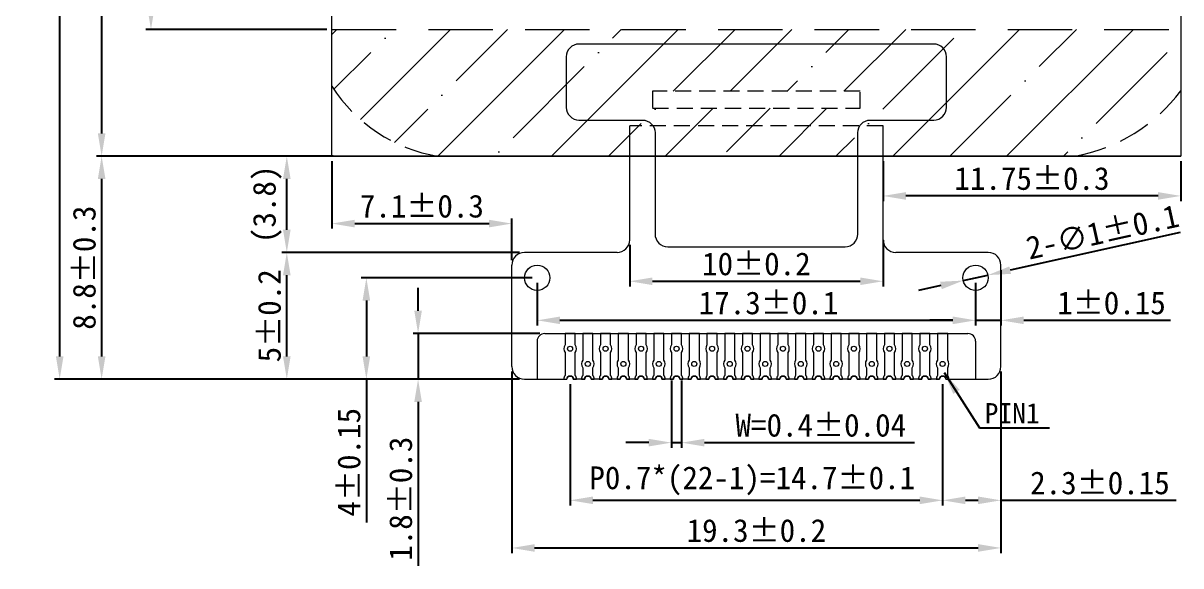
# Model space of a CAD drawing. Header units: millimetres. Extents: x 608 to 744, y 411 to 473.
# Drawn here: x 608.17 to 653.85, y 410.79 to 432.21 of the extents above; entities that cross this region are included whole.
import ezdxf

# ---------------------------------------------------------------- set-up
doc = ezdxf.new("R2010")
doc.units = ezdxf.units.MM
doc.linetypes.add('DASHED2', pattern=[9.525, 6.35, -3.175])
doc.layers.get('0').update_dxf_attribs({"lineweight": 9})
doc.layers.get('Defpoints').update_dxf_attribs({"lineweight": 9})
for name, color, linetype, lineweight in [('dim', 3, 'Continuous', 9), ('FPC', 30, 'Continuous', 9), ('silicone', 7, 'Continuous', 9), ('TAPE', 5, 'Continuous', 9)]:
    doc.layers.add(name, color=color, linetype=linetype, lineweight=lineweight)
doc.styles.get("Standard").update_dxf_attribs({"font": 'SimSun.ttf'})
doc.styles.add('样式 1', font='SimSun.ttf')
doc.dimstyles.new('ISO-25', dxfattribs={"dimtxt": 0.8, "dimasz": 0.7, "dimexe": 0.2, "dimexo": 0.2, "dimgap": 0.2, "dimtad": 1, "dimdec": 4, "dimdsep": 46, "dimtxsty": 'Standard', "dimcen": 0.5, "dimadec": 0, "dimazin": 0, "dimtfac": 1, "dimtdec": 4, "dimtmove": 0, "dimatfit": 3, "dimfxl": 0, "dimarcsym": 0})

# ---------------------------------------------------------------- blocks, each defined once
blk = doc.blocks.new('*D2')
at = {"layer": 'Defpoints', "color": 0}
for p in [(620.351, 463.96), (611.265, 426.96), (620.351, 426.96)]:
    blk.add_point(p, dxfattribs=at)
at = {"layer": 'dim', "color": 0, "lineweight": -2}
for p, q in [((620.151, 463.96), (611.065, 463.96)), ((611.265, 463.06), (611.265, 427.86)), ((620.151, 426.96), (611.065, 426.96))]:
    blk.add_line(p, q, dxfattribs=at)
at = {"layer": 'dim', "color": 0}
for points in [[(611.115, 463.06), (611.415, 463.06), (611.265, 463.96)], [(611.115, 427.86), (611.415, 427.86), (611.265, 426.96)]]:
    blk.add_solid(points, dxfattribs=at)
at = {"layer": 'dim', "color": 0, "insert": (610.582, 445.46), "char_height": 0.9, "attachment_point": 5, "rotation": 90}
blk.add_mtext(' 37%%p0.2 Panel', dxfattribs=at)
blk = doc.blocks.new('*D6')
at = {"layer": 'Defpoints', "color": 0}
for p in [(620.351, 463.96), (613.21, 431.96), (620.351, 431.96)]:
    blk.add_point(p, dxfattribs=at)
at = {"layer": 'dim', "color": 0, "lineweight": -2}
for p, q in [((620.151, 463.96), (613.01, 463.96)), ((613.21, 463.06), (613.21, 432.86)), ((620.151, 431.96), (613.01, 431.96))]:
    blk.add_line(p, q, dxfattribs=at)
at = {"layer": 'dim', "color": 0}
for points in [[(613.06, 463.06), (613.36, 463.06), (613.21, 463.96)], [(613.06, 432.86), (613.36, 432.86), (613.21, 431.96)]]:
    blk.add_solid(points, dxfattribs=at)
at = {"layer": 'dim', "color": 0, "insert": (612.457, 447.96), "char_height": 0.9, "attachment_point": 5, "rotation": 90}
blk.add_mtext(' 32%%p0.2 Cap', dxfattribs=at)
blk = doc.blocks.new('*D39')
at = {"layer": 'Defpoints', "color": 0}
for p in [(646.239, 422.268), (645.263, 422.052)]:
    blk.add_point(p, dxfattribs=at)
at = {"layer": 'dim', "color": 0, "lineweight": -2}
for p, q in [((653.821, 423.944), (647.118, 422.462)), ((645.263, 422.052), (646.239, 422.268)), ((644.384, 421.858), (643.505, 421.664))]:
    blk.add_line(p, q, dxfattribs=at)
at = {"layer": 'dim', "color": 0}
for points in [[(647.086, 422.609), (647.15, 422.316), (646.239, 422.268)], [(644.352, 422.004), (644.416, 421.711), (645.263, 422.052)]]:
    blk.add_solid(points, dxfattribs=at)
at = {"layer": 'dim', "color": 0, "insert": (650.762, 423.967), "char_height": 0.9, "attachment_point": 5, "rotation": 12.4644}
blk.add_mtext('2-∅1%%p0.1', dxfattribs=at)
blk = doc.blocks.new('*D38')
at = {"layer": 'Defpoints', "color": 0}
for p in [(642.101, 426.96), (653.851, 426.96), (642.101, 425.391)]:
    blk.add_point(p, dxfattribs=at)
at = {"layer": 'dim', "color": 0, "lineweight": -2}
for p, q in [((642.101, 426.76), (642.101, 425.191)), ((653.851, 426.76), (653.851, 425.191)), ((652.951, 425.391), (643.001, 425.391))]:
    blk.add_line(p, q, dxfattribs=at)
at = {"layer": 'dim', "color": 0}
for points in [[(643.001, 425.541), (643.001, 425.241), (642.101, 425.391)], [(652.951, 425.541), (652.951, 425.241), (653.851, 425.391)]]:
    blk.add_solid(points, dxfattribs=at)
at = {"layer": 'dim', "color": 0, "insert": (647.976, 426.074), "char_height": 0.9, "attachment_point": 5}
blk.add_mtext('11.75%%p0.3', dxfattribs=at)
blk = doc.blocks.new('*D34')
at = {"layer": 'Defpoints', "color": 0}
for p in [(628.451, 422.16), (621.711, 418.16), (627.951, 418.16)]:
    blk.add_point(p, dxfattribs=at)
at = {"layer": 'dim', "color": 0, "lineweight": -2}
for p, q in [((628.251, 422.16), (621.511, 422.16)), ((621.711, 421.26), (621.711, 419.06)), ((627.751, 418.16), (621.511, 418.16)), ((621.711, 418.16), (621.711, 412.505))]:
    blk.add_line(p, q, dxfattribs=at)
at = {"layer": 'dim', "color": 0}
for points in [[(621.561, 421.26), (621.861, 421.26), (621.711, 422.16)], [(621.561, 419.06), (621.861, 419.06), (621.711, 418.16)]]:
    blk.add_solid(points, dxfattribs=at)
at = {"layer": 'dim', "color": 0, "insert": (621.028, 414.882), "char_height": 0.9, "attachment_point": 5, "rotation": 90}
blk.add_mtext('4%%p0.15', dxfattribs=at)
blk = doc.blocks.new('*D37')
at = {"layer": 'Defpoints', "color": 0}
for p in [(646.751, 418.66), (644.451, 418.16), (646.751, 413.379)]:
    blk.add_point(p, dxfattribs=at)
at = {"layer": 'dim', "color": 0, "lineweight": -2}
for p, q in [((646.751, 418.46), (646.751, 413.179)), ((644.451, 417.96), (644.451, 413.179)), ((645.351, 413.379), (645.851, 413.379)), ((646.751, 413.379), (653.666, 413.379))]:
    blk.add_line(p, q, dxfattribs=at)
at = {"layer": 'dim', "color": 0}
for points in [[(645.351, 413.529), (645.351, 413.229), (644.451, 413.379)], [(645.851, 413.529), (645.851, 413.229), (646.751, 413.379)]]:
    blk.add_solid(points, dxfattribs=at)
at = {"layer": 'dim', "color": 0, "insert": (650.659, 414.061), "char_height": 0.9, "attachment_point": 5}
blk.add_mtext('2.3%%p0.15', dxfattribs=at)
blk = doc.blocks.new('*D36')
at = {"layer": 'Defpoints', "color": 0}
for p in [(620.351, 426.96), (627.451, 424.3), (627.451, 422.66)]:
    blk.add_point(p, dxfattribs=at)
at = {"layer": 'dim', "color": 0, "lineweight": -2}
for p, q in [((620.351, 426.76), (620.351, 424.1)), ((627.451, 422.86), (627.451, 424.5)), ((621.251, 424.3), (626.551, 424.3))]:
    blk.add_line(p, q, dxfattribs=at)
at = {"layer": 'dim', "color": 0}
for points in [[(621.251, 424.45), (621.251, 424.15), (620.351, 424.3)], [(626.551, 424.45), (626.551, 424.15), (627.451, 424.3)]]:
    blk.add_solid(points, dxfattribs=at)
at = {"layer": 'dim', "color": 0, "insert": (623.901, 424.982), "char_height": 0.9, "attachment_point": 5}
blk.add_mtext('7.1%%p0.3', dxfattribs=at)
blk = doc.blocks.new('*D33')
at = {"layer": 'Defpoints', "color": 0}
for p in [(618.572, 426.96), (620.601, 426.96), (627.951, 423.16)]:
    blk.add_point(p, dxfattribs=at)
at = {"layer": 'dim', "color": 0, "lineweight": -2}
for p, q in [((620.401, 426.96), (618.372, 426.96)), ((618.572, 424.06), (618.572, 426.06)), ((627.751, 423.16), (618.372, 423.16))]:
    blk.add_line(p, q, dxfattribs=at)
at = {"layer": 'dim', "color": 0}
for points in [[(618.422, 426.06), (618.722, 426.06), (618.572, 426.96)], [(618.422, 424.06), (618.722, 424.06), (618.572, 423.16)]]:
    blk.add_solid(points, dxfattribs=at)
at = {"layer": 'dim', "color": 0, "insert": (617.802, 425.06), "char_height": 0.9, "attachment_point": 5, "rotation": 90}
blk.add_mtext('(3.8)', dxfattribs=at)
blk = doc.blocks.new('*D32')
at = {"layer": 'Defpoints', "color": 0}
for p in [(646.751, 422.66), (645.751, 422.16), (646.751, 420.482)]:
    blk.add_point(p, dxfattribs=at)
at = {"layer": 'dim', "color": 0, "lineweight": -2}
for p, q in [((646.751, 422.46), (646.751, 420.282)), ((645.751, 421.96), (645.751, 420.282)), ((644.851, 420.482), (643.951, 420.482)), ((645.751, 420.482), (646.751, 420.482)), ((647.651, 420.482), (653.442, 420.482))]:
    blk.add_line(p, q, dxfattribs=at)
at = {"layer": 'dim', "color": 0}
for points in [[(644.851, 420.632), (644.851, 420.332), (645.751, 420.482)], [(647.651, 420.632), (647.651, 420.332), (646.751, 420.482)]]:
    blk.add_solid(points, dxfattribs=at)
at = {"layer": 'dim', "color": 0, "insert": (651.115, 421.164), "char_height": 0.9, "attachment_point": 5}
blk.add_mtext('1%%p0.15', dxfattribs=at)
blk = doc.blocks.new('*D31')
at = {"layer": 'Defpoints', "color": 0}
for p in [(632.101, 423.66), (642.101, 423.846), (642.101, 422.023)]:
    blk.add_point(p, dxfattribs=at)
at = {"layer": 'dim', "color": 0, "lineweight": -2}
for p, q in [((642.101, 423.646), (642.101, 421.823)), ((632.101, 423.46), (632.101, 421.823)), ((633.001, 422.023), (641.201, 422.023))]:
    blk.add_line(p, q, dxfattribs=at)
at = {"layer": 'dim', "color": 0}
for points in [[(633.001, 422.173), (633.001, 421.873), (632.101, 422.023)], [(641.201, 422.173), (641.201, 421.873), (642.101, 422.023)]]:
    blk.add_solid(points, dxfattribs=at)
at = {"layer": 'dim', "color": 0, "insert": (637.101, 422.705), "char_height": 0.9, "attachment_point": 5}
blk.add_mtext('10%%p0.2', dxfattribs=at)
blk = doc.blocks.new('*D30')
at = {"layer": 'Defpoints', "color": 0}
for p in [(627.451, 418.66), (646.751, 418.66), (646.751, 411.499)]:
    blk.add_point(p, dxfattribs=at)
at = {"layer": 'dim', "color": 0, "lineweight": -2}
for p, q in [((627.451, 418.46), (627.451, 411.299)), ((646.751, 418.46), (646.751, 411.299)), ((628.351, 411.499), (645.851, 411.499))]:
    blk.add_line(p, q, dxfattribs=at)
at = {"layer": 'dim', "color": 0}
for points in [[(628.351, 411.649), (628.351, 411.349), (627.451, 411.499)], [(645.851, 411.649), (645.851, 411.349), (646.751, 411.499)]]:
    blk.add_solid(points, dxfattribs=at)
at = {"layer": 'dim', "color": 0, "insert": (637.101, 412.182), "char_height": 0.9, "attachment_point": 5}
blk.add_mtext('19.3%%p0.2', dxfattribs=at)
blk = doc.blocks.new('*D29')
at = {"layer": 'Defpoints', "color": 0}
for p in [(618.572, 423.16), (627.951, 423.16), (627.951, 418.16)]:
    blk.add_point(p, dxfattribs=at)
at = {"layer": 'dim', "color": 0, "lineweight": -2}
for p, q in [((627.751, 423.16), (618.372, 423.16)), ((618.572, 419.06), (618.572, 422.26)), ((627.751, 418.16), (618.372, 418.16))]:
    blk.add_line(p, q, dxfattribs=at)
at = {"layer": 'dim', "color": 0}
for points in [[(618.422, 422.26), (618.722, 422.26), (618.572, 423.16)], [(618.422, 419.06), (618.722, 419.06), (618.572, 418.16)]]:
    blk.add_solid(points, dxfattribs=at)
at = {"layer": 'dim', "color": 0, "insert": (617.889, 420.66), "char_height": 0.9, "attachment_point": 5, "rotation": 90}
blk.add_mtext('5%%p0.2', dxfattribs=at)
blk = doc.blocks.new('*D28')
at = {"layer": 'Defpoints', "color": 0}
for p in [(623.751, 419.96), (628.751, 419.96), (627.951, 418.16)]:
    blk.add_point(p, dxfattribs=at)
at = {"layer": 'dim', "color": 0, "lineweight": -2}
for p, q in [((623.751, 420.86), (623.751, 421.76)), ((628.551, 419.96), (623.551, 419.96)), ((623.751, 419.96), (623.751, 418.16)), ((627.751, 418.16), (623.551, 418.16)), ((623.751, 417.26), (623.751, 410.793))]:
    blk.add_line(p, q, dxfattribs=at)
at = {"layer": 'dim', "color": 0}
for points in [[(623.601, 420.86), (623.901, 420.86), (623.751, 419.96)], [(623.601, 417.26), (623.901, 417.26), (623.751, 418.16)]]:
    blk.add_solid(points, dxfattribs=at)
at = {"layer": 'dim', "color": 0, "insert": (623.069, 413.441), "char_height": 0.9, "attachment_point": 5, "rotation": 90}
blk.add_mtext('1.8%%p0.3', dxfattribs=at)
blk = doc.blocks.new('*D27')
at = {"layer": 'Defpoints', "color": 0}
for p in [(633.751, 418.31), (634.151, 418.31), (634.151, 415.655)]:
    blk.add_point(p, dxfattribs=at)
at = {"layer": 'dim', "color": 0, "lineweight": -2}
for p, q in [((633.751, 418.11), (633.751, 415.455)), ((634.151, 418.11), (634.151, 415.455)), ((632.851, 415.655), (631.951, 415.655)), ((633.751, 415.655), (634.151, 415.655)), ((635.051, 415.655), (643.336, 415.655))]:
    blk.add_line(p, q, dxfattribs=at)
at = {"layer": 'dim', "color": 0}
for points in [[(632.851, 415.805), (632.851, 415.505), (633.751, 415.655)], [(635.051, 415.805), (635.051, 415.505), (634.151, 415.655)]]:
    blk.add_solid(points, dxfattribs=at)
at = {"layer": 'dim', "color": 0, "insert": (639.644, 416.337), "char_height": 0.9, "attachment_point": 5}
blk.add_mtext('W=0.4%%p0.04', dxfattribs=at)
blk = doc.blocks.new('*D26')
at = {"layer": 'Defpoints', "color": 0}
for p in [(629.751, 418.16), (644.451, 418.16), (644.451, 413.379)]:
    blk.add_point(p, dxfattribs=at)
at = {"layer": 'dim', "color": 0, "lineweight": -2}
for p, q in [((629.751, 417.96), (629.751, 413.179)), ((644.451, 417.96), (644.451, 413.179)), ((630.651, 413.379), (643.551, 413.379))]:
    blk.add_line(p, q, dxfattribs=at)
at = {"layer": 'dim', "color": 0}
for points in [[(630.651, 413.529), (630.651, 413.229), (629.751, 413.379)], [(643.551, 413.529), (643.551, 413.229), (644.451, 413.379)]]:
    blk.add_solid(points, dxfattribs=at)
at = {"layer": 'dim', "color": 0, "insert": (636.938, 414.149), "char_height": 0.9, "attachment_point": 5}
blk.add_mtext('P0.7*(22-1)=14.7%%p0.1', dxfattribs=at)
blk = doc.blocks.new('*D25')
at = {"layer": 'Defpoints', "color": 0}
for p in [(628.451, 422.16), (645.751, 422.16), (645.751, 420.482)]:
    blk.add_point(p, dxfattribs=at)
at = {"layer": 'dim', "color": 0, "lineweight": -2}
for p, q in [((628.451, 421.96), (628.451, 420.282)), ((645.751, 421.96), (645.751, 420.282)), ((629.351, 420.482), (644.851, 420.482))]:
    blk.add_line(p, q, dxfattribs=at)
at = {"layer": 'dim', "color": 0}
for points in [[(629.351, 420.632), (629.351, 420.332), (628.451, 420.482)], [(644.851, 420.632), (644.851, 420.332), (645.751, 420.482)]]:
    blk.add_solid(points, dxfattribs=at)
at = {"layer": 'dim', "color": 0, "insert": (637.581, 421.164), "char_height": 0.9, "attachment_point": 5}
blk.add_mtext('17.3%%p0.1', dxfattribs=at)
blk = doc.blocks.new('*D35')
at = {"layer": 'Defpoints', "color": 0}
for p in [(620.601, 426.96), (611.265, 418.16), (627.951, 418.16)]:
    blk.add_point(p, dxfattribs=at)
at = {"layer": 'dim', "color": 0, "lineweight": -2}
for p, q in [((620.401, 426.96), (611.065, 426.96)), ((611.265, 426.06), (611.265, 419.06)), ((627.751, 418.16), (611.065, 418.16))]:
    blk.add_line(p, q, dxfattribs=at)
at = {"layer": 'dim', "color": 0}
for points in [[(611.115, 426.06), (611.415, 426.06), (611.265, 426.96)], [(611.115, 419.06), (611.415, 419.06), (611.265, 418.16)]]:
    blk.add_solid(points, dxfattribs=at)
at = {"layer": 'dim', "color": 0, "insert": (610.582, 422.56), "char_height": 0.9, "attachment_point": 5, "rotation": 90}
blk.add_mtext('8.8%%P0.3', dxfattribs=at)
blk = doc.blocks.new('*D43')
at = {"layer": 'Defpoints', "color": 0}
for p in [(609.609, 463.96), (620.351, 463.96), (627.951, 418.16)]:
    blk.add_point(p, dxfattribs=at)
at = {"layer": 'dim', "color": 0, "lineweight": -2}
for p, q in [((620.151, 463.96), (609.409, 463.96)), ((609.609, 419.06), (609.609, 463.06)), ((627.751, 418.16), (609.409, 418.16))]:
    blk.add_line(p, q, dxfattribs=at)
at = {"layer": 'dim', "color": 0}
for points in [[(609.459, 463.06), (609.759, 463.06), (609.609, 463.96)], [(609.459, 419.06), (609.759, 419.06), (609.609, 418.16)]]:
    blk.add_solid(points, dxfattribs=at)
at = {"layer": 'dim', "color": 0, "insert": (608.839, 441.06), "char_height": 0.9, "attachment_point": 5, "rotation": 90}
blk.add_mtext('(45.8)', dxfattribs=at)

msp = doc.modelspace()

# ---------------------------------------------------------------- hatches: boundary and pattern name
at = {"layer": 'silicone'}
h = msp.add_hatch(dxfattribs=at)
h.set_pattern_fill('ANSI35', color=256, scale=0.5, style=0)
h.paths.add_polyline_path([(620.3511, 431.95996), (620.3511, 429.72011, 0.21426864), (624.53264, 426.95996), (649.66957, 426.95996, 0.18961193), (653.8511, 429.54263), (653.8511, 431.95996)])
h.paths.add_polyline_path([(641.1981, 429.51996), (641.1981, 428.84996), (633.0041, 428.84996), (633.0041, 429.51996)], flags=16)

# ---------------------------------------------------------------- linework, layer by layer
for p, q in [((620.3511, 426.95996), (620.3511, 463.95996)), ((653.8511, 463.95996), (653.8511, 426.95996)), ((620.3511, 426.95996), (653.8511, 426.95996)), ((653.8511, 426.95996), (620.3511, 426.95996))]:
    msp.add_line(p, q)
at = {"linetype": 'DASHED2', "ltscale": 0.4}
msp.add_line((620.3511, 431.95996), (653.8511, 431.95996), dxfattribs=at)
at = {"linetype": 'DASHED2', "ltscale": 0.1}
msp.add_lwpolyline([(633.0041, 428.84996), (641.1981, 428.84996), (641.1981, 429.51996), (633.0041, 429.51996)], close=True, dxfattribs=at)
at = {"layer": 'FPC', "linetype": 'DASHED2', "ltscale": 0.1}
msp.add_line((642.1011, 428.15996), (632.1011, 428.15996), dxfattribs=at)
at = {"layer": 'FPC'}
for p, q in [((632.1011, 423.65996), (632.1011, 428.15996)), ((642.1011, 423.65996), (642.1011, 428.15996)), ((631.6011, 423.15996), (627.9511, 423.15996)), ((646.2511, 423.15996), (642.6011, 423.15996)), ((627.4511, 418.65996), (627.4511, 422.65996)), ((646.7511, 418.65996), (646.7511, 422.65996)), ((628.7511, 419.95996), (645.4511, 419.95996)), ((628.4511, 419.65996), (628.4511, 418.15996)), ((645.7511, 419.65996), (645.7511, 418.15996)), ((627.9511, 418.15996), (629.5011, 418.15996)), ((630.3261, 418.15996), (629.8761, 418.15996)), ((631.0261, 418.15996), (630.5761, 418.15996)), ((631.7261, 418.15996), (631.2761, 418.15996)), ((632.4261, 418.15996), (631.9761, 418.15996)), ((633.1261, 418.15996), (632.6761, 418.15996)), ((633.8261, 418.15996), (633.3761, 418.15996)), ((634.5261, 418.15996), (634.0761, 418.15996)), ((635.2261, 418.15996), (634.7761, 418.15996)), ((635.9261, 418.15996), (635.4761, 418.15996)), ((636.6261, 418.15996), (636.1761, 418.15996)), ((637.3261, 418.15996), (636.8761, 418.15996)), ((638.0261, 418.15996), (637.5761, 418.15996)), ((638.7261, 418.15996), (638.2761, 418.15996)), ((639.4261, 418.15996), (638.9761, 418.15996)), ((640.1261, 418.15996), (639.6761, 418.15996)), ((640.8261, 418.15996), (640.3761, 418.15996)), ((641.5261, 418.15996), (641.0761, 418.15996)), ((642.2261, 418.15996), (641.7761, 418.15996)), ((642.9261, 418.15996), (642.4761, 418.15996)), ((643.6261, 418.15996), (643.1761, 418.15996)), ((644.3261, 418.15996), (643.8761, 418.15996)), ((644.7261, 418.15996), (646.25119, 418.15996))]:
    msp.add_line(p, q, dxfattribs=at)
for points in [[(629.5511, 419.50996, 0.33333333), (629.5511, 419.20996), (629.5511, 418.30996, 0.16227766), (629.5011, 418.15996), (629.6261, 418.15996, -1), (629.8761, 418.15996), (630.0011, 418.15996, 0.16227766), (629.9511, 418.30996), (629.9511, 419.20996, 0.33333333), (629.9511, 419.50996), (629.9511, 419.95996), (629.5511, 419.95996)], [(630.6511, 418.30996), (630.6511, 418.60996, 0.33333333), (630.6511, 418.90996), (630.6511, 419.95996), (630.2511, 419.95996), (630.2511, 418.90996, 0.33333333), (630.2511, 418.60996), (630.2511, 418.30996, 0.16227766), (630.2011, 418.15996), (630.3261, 418.15996, -1), (630.5761, 418.15996), (630.7011, 418.15996, 0.16227766)], [(630.9511, 419.50996, 0.33333333), (630.9511, 419.20996), (630.9511, 418.30996, 0.16227766), (630.9011, 418.15996), (631.0261, 418.15996, -1), (631.2761, 418.15996), (631.4011, 418.15996, 0.16227766), (631.3511, 418.30996), (631.3511, 419.20996, 0.33333333), (631.3511, 419.50996), (631.3511, 419.95996), (630.9511, 419.95996)], [(632.0511, 418.30996), (632.0511, 418.60996, 0.33333333), (632.0511, 418.90996), (632.0511, 419.95996), (631.6511, 419.95996), (631.6511, 418.90996, 0.33333333), (631.6511, 418.60996), (631.6511, 418.30996, 0.16227766), (631.6011, 418.15996), (631.7261, 418.15996, -1), (631.9761, 418.15996), (632.1011, 418.15996, 0.16227766)], [(632.3511, 419.50996, 0.33333333), (632.3511, 419.20996), (632.3511, 418.30996, 0.16227766), (632.3011, 418.15996), (632.4261, 418.15996, -1), (632.6761, 418.15996), (632.8011, 418.15996, 0.16227766), (632.7511, 418.30996), (632.7511, 419.20996, 0.33333333), (632.7511, 419.50996), (632.7511, 419.95996), (632.3511, 419.95996)], [(633.4511, 418.30996), (633.4511, 418.60996, 0.33333333), (633.4511, 418.90996), (633.4511, 419.95996), (633.0511, 419.95996), (633.0511, 418.90996, 0.33333333), (633.0511, 418.60996), (633.0511, 418.30996, 0.16227766), (633.0011, 418.15996), (633.1261, 418.15996, -1), (633.3761, 418.15996), (633.5011, 418.15996, 0.16227766)], [(633.7511, 419.50996, 0.33333333), (633.7511, 419.20996), (633.7511, 418.30996, 0.16227766), (633.7011, 418.15996), (633.8261, 418.15996, -1), (634.0761, 418.15996), (634.2011, 418.15996, 0.16227766), (634.1511, 418.30996), (634.1511, 419.20996, 0.33333333), (634.1511, 419.50996), (634.1511, 419.95996), (633.7511, 419.95996)], [(634.8511, 418.30996), (634.8511, 418.60996, 0.33333333), (634.8511, 418.90996), (634.8511, 419.95996), (634.4511, 419.95996), (634.4511, 418.90996, 0.33333333), (634.4511, 418.60996), (634.4511, 418.30996, 0.16227766), (634.4011, 418.15996), (634.5261, 418.15996, -1), (634.7761, 418.15996), (634.9011, 418.15996, 0.16227766)], [(635.1511, 419.50996, 0.33333333), (635.1511, 419.20996), (635.1511, 418.30996, 0.16227766), (635.1011, 418.15996), (635.2261, 418.15996, -1), (635.4761, 418.15996), (635.6011, 418.15996, 0.16227766), (635.5511, 418.30996), (635.5511, 419.20996, 0.33333333), (635.5511, 419.50996), (635.5511, 419.95996), (635.1511, 419.95996)], [(636.2511, 418.30996), (636.2511, 418.60996, 0.33333333), (636.2511, 418.90996), (636.2511, 419.95996), (635.8511, 419.95996), (635.8511, 418.90996, 0.33333333), (635.8511, 418.60996), (635.8511, 418.30996, 0.16227766), (635.8011, 418.15996), (635.9261, 418.15996, -1), (636.1761, 418.15996), (636.3011, 418.15996, 0.16227766)], [(636.5511, 419.50996, 0.33333333), (636.5511, 419.20996), (636.5511, 418.30996, 0.16227766), (636.5011, 418.15996), (636.6261, 418.15996, -1), (636.8761, 418.15996), (637.0011, 418.15996, 0.16227766), (636.9511, 418.30996), (636.9511, 419.20996, 0.33333333), (636.9511, 419.50996), (636.9511, 419.95996), (636.5511, 419.95996)], [(637.6511, 418.30996), (637.6511, 418.60996, 0.33333333), (637.6511, 418.90996), (637.6511, 419.95996), (637.2511, 419.95996), (637.2511, 418.90996, 0.33333333), (637.2511, 418.60996), (637.2511, 418.30996, 0.16227766), (637.2011, 418.15996), (637.3261, 418.15996, -1), (637.5761, 418.15996), (637.7011, 418.15996, 0.16227766)], [(637.9511, 419.50996, 0.33333333), (637.9511, 419.20996), (637.9511, 418.30996, 0.16227766), (637.9011, 418.15996), (638.0261, 418.15996, -1), (638.2761, 418.15996), (638.4011, 418.15996, 0.16227766), (638.3511, 418.30996), (638.3511, 419.20996, 0.33333333), (638.3511, 419.50996), (638.3511, 419.95996), (637.9511, 419.95996)], [(639.0511, 418.30996), (639.0511, 418.60996, 0.33333333), (639.0511, 418.90996), (639.0511, 419.95996), (638.6511, 419.95996), (638.6511, 418.90996, 0.33333333), (638.6511, 418.60996), (638.6511, 418.30996, 0.16227766), (638.6011, 418.15996), (638.7261, 418.15996, -1), (638.9761, 418.15996), (639.1011, 418.15996, 0.16227766)], [(639.3511, 419.50996, 0.33333333), (639.3511, 419.20996), (639.3511, 418.30996, 0.16227766), (639.3011, 418.15996), (639.4261, 418.15996, -1), (639.6761, 418.15996), (639.8011, 418.15996, 0.16227766), (639.7511, 418.30996), (639.7511, 419.20996, 0.33333333), (639.7511, 419.50996), (639.7511, 419.95996), (639.3511, 419.95996)], [(640.4511, 418.30996), (640.4511, 418.60996, 0.33333333), (640.4511, 418.90996), (640.4511, 419.95996), (640.0511, 419.95996), (640.0511, 418.90996, 0.33333333), (640.0511, 418.60996), (640.0511, 418.30996, 0.16227766), (640.0011, 418.15996), (640.1261, 418.15996, -1), (640.3761, 418.15996), (640.5011, 418.15996, 0.16227766)], [(640.7511, 419.50996, 0.33333333), (640.7511, 419.20996), (640.7511, 418.30996, 0.16227766), (640.7011, 418.15996), (640.8261, 418.15996, -1), (641.0761, 418.15996), (641.2011, 418.15996, 0.16227766), (641.1511, 418.30996), (641.1511, 419.20996, 0.33333333), (641.1511, 419.50996), (641.1511, 419.95996), (640.7511, 419.95996)], [(641.8511, 418.30996), (641.8511, 418.60996, 0.33333333), (641.8511, 418.90996), (641.8511, 419.95996), (641.4511, 419.95996), (641.4511, 418.90996, 0.33333333), (641.4511, 418.60996), (641.4511, 418.30996, 0.16227766), (641.4011, 418.15996), (641.5261, 418.15996, -1), (641.7761, 418.15996), (641.9011, 418.15996, 0.16227766)], [(642.1511, 419.50996, 0.33333333), (642.1511, 419.20996), (642.1511, 418.30996, 0.16227766), (642.1011, 418.15996), (642.2261, 418.15996, -1), (642.4761, 418.15996), (642.6011, 418.15996, 0.16227766), (642.5511, 418.30996), (642.5511, 419.20996, 0.33333333), (642.5511, 419.50996), (642.5511, 419.95996), (642.1511, 419.95996)], [(643.2511, 418.30996), (643.2511, 418.60996, 0.33333333), (643.2511, 418.90996), (643.2511, 419.95996), (642.8511, 419.95996), (642.8511, 418.90996, 0.33333333), (642.8511, 418.60996), (642.8511, 418.30996, 0.16227766), (642.8011, 418.15996), (642.9261, 418.15996, -1), (643.1761, 418.15996), (643.3011, 418.15996, 0.16227766)], [(643.5511, 419.50996, 0.33333333), (643.5511, 419.20996), (643.5511, 418.30996, 0.16227766), (643.5011, 418.15996), (643.6261, 418.15996, -1), (643.8761, 418.15996), (644.0011, 418.15996, 0.16227766), (643.9511, 418.30996), (643.9511, 419.20996, 0.33333333), (643.9511, 419.50996), (643.9511, 419.95996), (643.5511, 419.95996)], [(644.6511, 418.30996), (644.6511, 418.60996, 0.33333333), (644.6511, 418.90996), (644.6511, 419.95996), (644.2511, 419.95996), (644.2511, 418.90996, 0.33333333), (644.2511, 418.60996), (644.2511, 418.30996, 0.16227766), (644.2011, 418.15996), (644.3261, 418.15996, -1), (644.5761, 418.15996), (644.7011, 418.15996, 0.16227766)]]:
    msp.add_lwpolyline(points, format="xyb", close=True, dxfattribs=at)
for centre, radius in [((628.4511, 422.15996), 0.5), ((645.7511, 422.15996), 0.5), ((629.7511, 419.35996), 0.1), ((631.1511, 419.35996), 0.1), ((632.5511, 419.35996), 0.1), ((633.9511, 419.35996), 0.1), ((635.3511, 419.35996), 0.1), ((636.7511, 419.35996), 0.1), ((638.1511, 419.35996), 0.1), ((639.5511, 419.35996), 0.1), ((640.9511, 419.35996), 0.1), ((642.3511, 419.35996), 0.1), ((643.7511, 419.35996), 0.1), ((630.4511, 418.75996), 0.1), ((631.8511, 418.75996), 0.1), ((633.2511, 418.75996), 0.1), ((634.6511, 418.75996), 0.1), ((636.0511, 418.75996), 0.1), ((637.4511, 418.75996), 0.1), ((638.8511, 418.75996), 0.1), ((640.2511, 418.75996), 0.1), ((641.6511, 418.75996), 0.1), ((643.0511, 418.75996), 0.1), ((644.4511, 418.75996), 0.1)]:
    msp.add_circle(centre, radius, dxfattribs=at)
for centre, radius, start, end in [((631.6011, 423.65996), 0.5, 270, 360), ((642.6011, 423.65996), 0.5, 180, 270), ((627.9511, 422.65996), 0.5, 90, 180), ((646.2511, 422.65996), 0.5, 0, 90), ((628.7511, 419.65996), 0.3, 90, 180), ((645.4511, 419.65996), 0.3, 0, 90), ((627.9511, 418.65996), 0.5, 180, 270), ((646.2511, 418.65996), 0.5, 270, 0), ((629.7511, 418.15996), 0.125, 360, 180), ((629.7511, 418.15996), 0.125, 360, 180), ((630.4511, 418.15996), 0.125, 360, 180), ((630.4511, 418.15996), 0.125, 360, 180), ((631.1511, 418.15996), 0.125, 360, 180), ((631.1511, 418.15996), 0.125, 360, 180), ((631.8511, 418.15996), 0.125, 360, 180), ((631.8511, 418.15996), 0.125, 360, 180), ((632.5511, 418.15996), 0.125, 360, 180), ((632.5511, 418.15996), 0.125, 360, 180), ((633.2511, 418.15996), 0.125, 360, 180), ((633.2511, 418.15996), 0.125, 360, 180), ((633.9511, 418.15996), 0.125, 360, 180), ((633.9511, 418.15996), 0.125, 360, 180), ((634.6511, 418.15996), 0.125, 360, 180), ((634.6511, 418.15996), 0.125, 360, 180), ((635.3511, 418.15996), 0.125, 360, 180), ((635.3511, 418.15996), 0.125, 360, 180), ((636.0511, 418.15996), 0.125, 360, 180), ((636.0511, 418.15996), 0.125, 360, 180), ((636.7511, 418.15996), 0.125, 360, 180), ((636.7511, 418.15996), 0.125, 360, 180), ((637.4511, 418.15996), 0.125, 360, 180), ((637.4511, 418.15996), 0.125, 360, 180), ((638.1511, 418.15996), 0.125, 360, 180), ((638.1511, 418.15996), 0.125, 360, 180), ((638.8511, 418.15996), 0.125, 360, 180), ((638.8511, 418.15996), 0.125, 360, 180), ((639.5511, 418.15996), 0.125, 360, 180), ((639.5511, 418.15996), 0.125, 360, 180), ((640.2511, 418.15996), 0.125, 360, 180), ((640.2511, 418.15996), 0.125, 360, 180), ((640.9511, 418.15996), 0.125, 360, 180), ((640.9511, 418.15996), 0.125, 360, 180), ((641.6511, 418.15996), 0.125, 360, 180), ((641.6511, 418.15996), 0.125, 360, 180), ((642.3511, 418.15996), 0.125, 360, 180), ((642.3511, 418.15996), 0.125, 360, 180), ((643.0511, 418.15996), 0.125, 360, 180), ((643.0511, 418.15996), 0.125, 360, 180), ((643.7511, 418.15996), 0.125, 360, 180), ((643.7511, 418.15996), 0.125, 360, 180), ((644.4511, 418.15996), 0.125, 360, 180), ((644.4511, 418.15996), 0.125, 360, 180)]:
    msp.add_arc(centre, radius, start, end, dxfattribs=at)
at = {"layer": 'silicone', "linetype": 'DASHED2', "ltscale": 0.2}
for centre, radius, start, end in [((625.51445, 432.99489), 6.11427, 212.384329, 260.759615), ((648.47756, 433.56636), 6.71308, 280.227987, 323.174008)]:
    msp.add_arc(centre, radius, start, end, dxfattribs=at)
at = {"layer": 'TAPE'}
msp.add_lwpolyline([(644.6011, 430.88657, 0.41421356), (644.1011, 431.38657), (630.1011, 431.38657, 0.41421356), (629.6011, 430.88657), (629.6011, 428.88657, 0.41421356), (630.1011, 428.38657), (632.6011, 428.38657, -0.41421356), (633.1011, 427.88657), (633.1011, 423.88657, 0.41421356), (633.6011, 423.38657), (640.6011, 423.38657, 0.41421356), (641.1011, 423.88657), (641.1011, 427.88657, -0.41421356), (641.6011, 428.38657), (644.1011, 428.38657, 0.41421356), (644.6011, 428.88657)], format="xyb", close=True, dxfattribs=at)

# ---------------------------------------------------------------- texts
at = {"layer": 'dim', "style": '样式 1'}
msp.add_text('PIN1', height=0.8, dxfattribs=at).set_placement((646.10779, 416.41627))

# ---------------------------------------------------------------- dimensions: what is measured, and where the dimension line sits
at = {"layer": 'dim'}
for base, p1, p2, text, picture, middle in [((609.60874, 463.95996), (627.9511, 418.15996), (620.3511, 463.95996), '(<>)', '*D43', (608.83874, 441.05996)), ((611.2646, 426.95996), (620.3511, 463.95996), (620.3511, 426.95996), ' <>%%p0.2 Panel', '*D2', (610.5821, 445.45996)), ((613.2096, 431.95996), (620.3511, 463.95996), (620.3511, 431.95996), ' <>%%p0.2 Cap', '*D6', (612.4571, 447.95996)), ((611.2646, 418.15996), (620.6011, 426.95996), (627.9511, 418.15996), '<>%%P0.3', '*D35', (610.5821, 422.55996)), ((618.57151, 426.95996), (627.9511, 423.15996), (620.6011, 426.95996), '(<>)', '*D33', (617.80151, 425.05996)), ((621.71095, 418.15996), (628.4511, 422.15996), (627.9511, 418.15996), '<>%%p0.15', '*D34', (621.02845, 414.88246))]:
    dim = msp.add_linear_dim(base=base, p1=p1, p2=p2, angle=90, text=text, dimstyle='ISO-25', override={"dimtxt": 0.9, "dimasz": 0.9}, dxfattribs=at)
    dim.commit()
    dim.dimension.update_dxf_attribs({"geometry": picture, "text_midpoint": middle})
for base, p1, p2, text, picture, middle in [((627.4511, 424.29957), (620.3511, 426.95996), (627.4511, 422.65996), '<>%%p0.3', '*D36', (623.9011, 424.98207)), ((646.7511, 411.4995), (627.4511, 418.65996), (646.7511, 418.65996), '<>%%p0.2', '*D30', (637.1011, 412.182)), ((646.7511, 413.37859), (644.4511, 418.15996), (646.7511, 418.65996), '<>%%p0.15', '*D37', (650.6586, 414.06109))]:
    dim = msp.add_linear_dim(base=base, p1=p1, p2=p2, text=text, dimstyle='ISO-25', override={"dimtxt": 0.9, "dimasz": 0.9}, dxfattribs=at)
    dim.commit()
    dim.dimension.update_dxf_attribs({"geometry": picture, "text_midpoint": middle})
for base, p1, p2, text, picture, middle in [((642.1011, 425.39119), (653.8511, 426.95996), (642.1011, 426.95996), '<>%%p0.3', '*D38', (647.9761, 425.39119)), ((642.1011, 422.02262), (632.1011, 423.65996), (642.1011, 423.84606), '<>%%p0.2', '*D31', (637.1011, 422.02262)), ((646.7511, 420.48178), (645.7511, 422.15996), (646.7511, 422.65996), '<>%%p0.15', '*D32', (651.11499, 420.48178)), ((645.7511, 420.48178), (628.4511, 422.15996), (645.7511, 422.15996), '<>%%p0.1', '*D25', (637.58137, 420.48178)), ((644.4511, 413.37859), (629.7511, 418.15996), (644.4511, 418.15996), 'P0.7*(22-1)=<>%%p0.1', '*D26', (636.93822, 413.37859)), ((634.1511, 415.65488), (633.7511, 418.30996), (634.1511, 418.30996), 'W=<>%%p0.04', '*D27', (639.6436, 415.65488))]:
    dim = msp.add_linear_dim(base=base, p1=p1, p2=p2, text=text, dimstyle='ISO-25', override={"dimtxt": 0.9, "dimasz": 0.9}, dxfattribs=at)
    dim.commit()
    dim.dimension.update_dxf_attribs({"geometry": picture, "text_midpoint": middle, "dimtype": 160})
dim = msp.add_diameter_dim_2p(p1=(645.26289, 422.05204), p2=(646.23932, 422.26787), text='2-<>%%p0.1', dimstyle='ISO-25', override={"dimtxt": 0.9, "dimasz": 0.9}, dxfattribs=at)
dim.commit()
dim.dimension.update_dxf_attribs({"geometry": '*D39', "text_midpoint": (650.76179, 423.96651)})
for base, p2, text, picture, middle in [((618.57151, 423.15996), (627.9511, 423.15996), '<>%%p0.2', '*D29', (618.57151, 420.65996)), ((623.75128, 419.95996), (628.7511, 419.95996), '<>%%p0.3', '*D28', (623.75128, 413.44051))]:
    dim = msp.add_linear_dim(base=base, p1=(627.9511, 418.15996), p2=p2, angle=90, text=text, dimstyle='ISO-25', override={"dimtxt": 0.9, "dimasz": 0.9}, dxfattribs=at)
    dim.commit()
    dim.dimension.update_dxf_attribs({"geometry": picture, "text_midpoint": middle, "dimtype": 160})

# ---------------------------------------------------------------- leaders
msp.add_leader([(644.5119, 418.41831), (645.90014, 416.23989), (648.66424, 416.23989)], dimstyle='ISO-25', override={"dimtxt": 1, "dimasz": 0.9}, dxfattribs=at)

doc.saveas('drawing.dxf')
